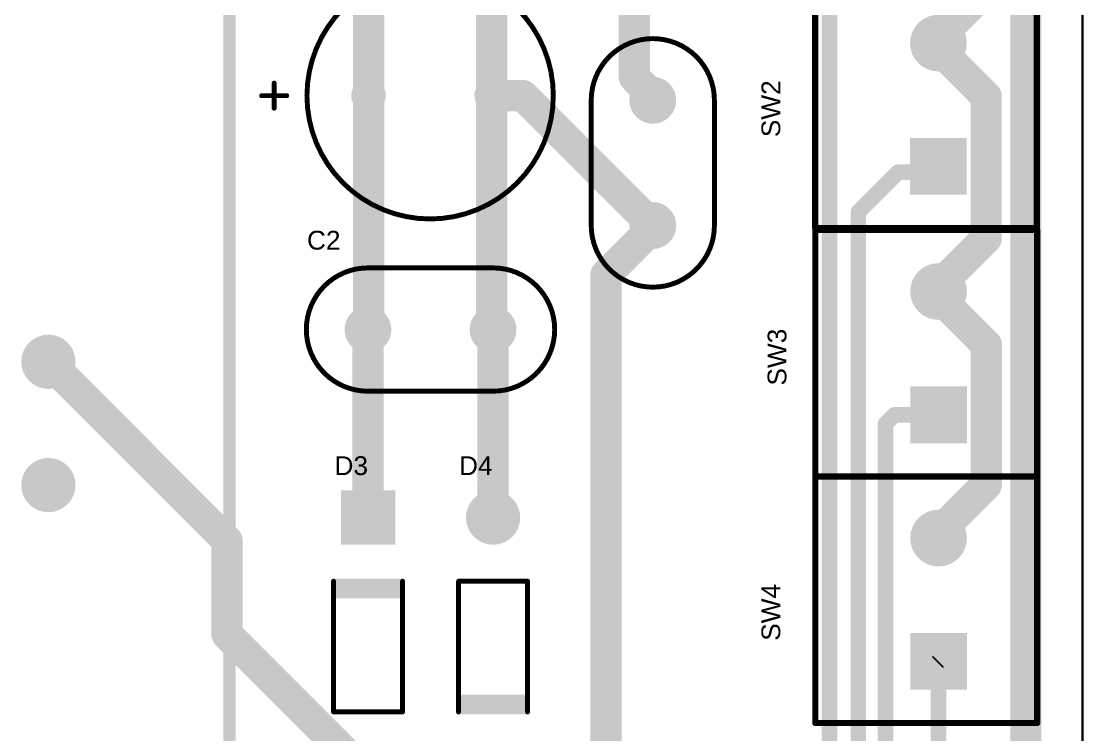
# Model space of a CAD drawing. Header units: millimetres. Extents: x 1.01 to 4.67, y 1.28 to 5.
# Drawn here: x 2.971 to 4.669, y 3.038 to 4.178 of the extents above; entities that cross this region are included whole.
import ezdxf

# ---------------------------------------------------------------- set-up
doc = ezdxf.new("R2010")
doc.units = ezdxf.units.MM
doc.header["$MEASUREMENT"] = 0
for name, color, linetype in [('BottomLayer', 5, 'Continuous'), ('BottomSolder', 6, 'Continuous'), ('Mechanical1', 6, 'Continuous'), ('MultiLayer', 9, 'Continuous'), ('PadHoleLayer', 156, 'Continuous'), ('TopLayer', 1, 'Continuous'), ('TopOverlay', 2, 'Continuous'), ('TopSolder', 216, 'Continuous')]:
    doc.layers.add(name, color=color, linetype=linetype)
doc.styles.add('Arial', font='arial.ttf', dxfattribs={"height": 0.2})

# ---------------------------------------------------------------- blocks, each defined once
blk = doc.blocks.new('HEADER_2_1')
at = {"layer": 'BottomLayer'}
blk.add_hatch(color=5, dxfattribs=at).paths.add_polyline_path([(-0.0413386, 0.0413386), (0.0413386, 0.0413386), (0.0413386, -0.0413386), (-0.0413386, -0.0413386)])
h = blk.add_hatch(color=5, dxfattribs=at)
edge = h.paths.add_edge_path()
edge.add_arc((0.1968504, 0), 0.0413386, 0, 360)
at = {"layer": 'BottomSolder'}
blk.add_hatch(color=6, dxfattribs=at).paths.add_polyline_path([(-0.0453386, 0.0453386), (0.0453386, 0.0453386), (0.0453386, -0.0453386), (-0.0453386, -0.0453386)])
h = blk.add_hatch(color=6, dxfattribs=at)
edge = h.paths.add_edge_path()
edge.add_arc((0.1968504, 0), 0.0453386, 0, 360)
at = {"layer": 'MultiLayer'}
blk.add_hatch(color=9, dxfattribs=at).paths.add_polyline_path([(-0.0413386, 0.0413386), (0.0413386, 0.0413386), (0.0413386, -0.0413386), (-0.0413386, -0.0413386)])
h = blk.add_hatch(color=9, dxfattribs=at)
edge = h.paths.add_edge_path()
edge.add_arc((0.1968504, 0), 0.0413386, 0, 360)
at = {"layer": 'PadHoleLayer'}
blk.add_hatch(color=156, dxfattribs=at).paths.add_polyline_path([(-0.02165355, 0.02165355), (0.02165355, 0.02165355), (0.02165355, -0.02165355), (-0.02165355, -0.02165355)])
h = blk.add_hatch(color=156, dxfattribs=at)
edge = h.paths.add_edge_path()
edge.add_arc((0.1968504, 0), 0.0216535, 0, 360)
at = {"layer": 'TopLayer'}
blk.add_hatch(color=1, dxfattribs=at).paths.add_polyline_path([(-0.0413386, 0.0413386), (0.0413386, 0.0413386), (0.0413386, -0.0413386), (-0.0413386, -0.0413386)])
h = blk.add_hatch(color=1, dxfattribs=at)
edge = h.paths.add_edge_path()
edge.add_arc((0.1968504, 0), 0.0413386, 0, 360)
at = {"layer": 'TopSolder'}
blk.add_hatch(color=216, dxfattribs=at).paths.add_polyline_path([(-0.0453386, 0.0453386), (0.0453386, 0.0453386), (0.0453386, -0.0453386), (-0.0453386, -0.0453386)])
h = blk.add_hatch(color=216, dxfattribs=at)
edge = h.paths.add_edge_path()
edge.add_arc((0.1968504, 0), 0.0453386, 0, 360)
at = {"layer": 'TopOverlay', "const_width": 0.01}
for points in [[(-0.0984252, 0.1968504), (-0.0984252, -0.1574803)], [(-0.0984252, 0.1968504), (0.2952756, 0.1968504)], [(0.2952756, 0.1968504), (0.2952756, -0.1574803)], [(-0.0984252, -0.1574803), (0.2952756, -0.1574803)]]:
    blk.add_lwpolyline(points, dxfattribs=at)
at = {"layer": 'TopOverlay', "const_width": 0.005}
for points in [[(-0.1009252, 0.1968504, 1), (-0.0959252, 0.1968504, 1)], [(-0.1009252, 0.1968504, 1), (-0.0959252, 0.1968504, 1)], [(0.2927756, 0.1968504, 1), (0.2977756, 0.1968504, 1)], [(0.2927756, 0.1968504, 1), (0.2977756, 0.1968504, 1)], [(-0.1009252, -0.1574803, 1), (-0.0959252, -0.1574803, 1)], [(-0.1009252, -0.1574803, 1), (-0.0959252, -0.1574803, 1)], [(0.2927756, -0.1574803, 1), (0.2977756, -0.1574803, 1)], [(0.2927756, -0.1574803, 1), (0.2977756, -0.1574803, 1)]]:
    blk.add_lwpolyline(points, format="xyb", close=True, dxfattribs=at)
blk = doc.blocks.new('HEADER_2_2')
at = {"layer": 'BottomLayer'}
blk.add_hatch(color=5, dxfattribs=at).paths.add_polyline_path([(-0.0413386, 0.0413386), (0.0413386, 0.0413386), (0.0413386, -0.0413386), (-0.0413386, -0.0413386)])
h = blk.add_hatch(color=5, dxfattribs=at)
edge = h.paths.add_edge_path()
edge.add_arc((0.1968504, 0), 0.0413386, 0, 360)
at = {"layer": 'BottomSolder'}
blk.add_hatch(color=6, dxfattribs=at).paths.add_polyline_path([(-0.0453386, 0.0453386), (0.0453386, 0.0453386), (0.0453386, -0.0453386), (-0.0453386, -0.0453386)])
h = blk.add_hatch(color=6, dxfattribs=at)
edge = h.paths.add_edge_path()
edge.add_arc((0.1968504, 0), 0.0453386, 0, 360)
at = {"layer": 'MultiLayer'}
blk.add_hatch(color=9, dxfattribs=at).paths.add_polyline_path([(-0.0413386, 0.0413386), (0.0413386, 0.0413386), (0.0413386, -0.0413386), (-0.0413386, -0.0413386)])
h = blk.add_hatch(color=9, dxfattribs=at)
edge = h.paths.add_edge_path()
edge.add_arc((0.1968504, 0), 0.0413386, 0, 360)
at = {"layer": 'PadHoleLayer'}
blk.add_hatch(color=156, dxfattribs=at).paths.add_polyline_path([(-0.02165355, 0.02165355), (0.02165355, 0.02165355), (0.02165355, -0.02165355), (-0.02165355, -0.02165355)])
h = blk.add_hatch(color=156, dxfattribs=at)
edge = h.paths.add_edge_path()
edge.add_arc((0.1968504, 0), 0.0216535, 0, 360)
at = {"layer": 'TopLayer'}
blk.add_hatch(color=1, dxfattribs=at).paths.add_polyline_path([(-0.0413386, 0.0413386), (0.0413386, 0.0413386), (0.0413386, -0.0413386), (-0.0413386, -0.0413386)])
h = blk.add_hatch(color=1, dxfattribs=at)
edge = h.paths.add_edge_path()
edge.add_arc((0.1968504, 0), 0.0413386, 0, 360)
at = {"layer": 'TopSolder'}
blk.add_hatch(color=216, dxfattribs=at).paths.add_polyline_path([(-0.0453386, 0.0453386), (0.0453386, 0.0453386), (0.0453386, -0.0453386), (-0.0453386, -0.0453386)])
h = blk.add_hatch(color=216, dxfattribs=at)
edge = h.paths.add_edge_path()
edge.add_arc((0.1968504, 0), 0.0453386, 0, 360)
at = {"layer": 'TopOverlay', "const_width": 0.01}
for points in [[(-0.0984252, 0.1968504), (0.2952756, 0.1968504)], [(-0.0984252, 0.1968504), (-0.0984252, -0.1574803)], [(0.2952756, 0.1968504), (0.2952756, -0.1574803)], [(-0.0984252, -0.1574803), (0.2952756, -0.1574803)]]:
    blk.add_lwpolyline(points, dxfattribs=at)
at = {"layer": 'TopOverlay', "const_width": 0.005}
for points in [[(-0.1009252, 0.1968504, 1), (-0.0959252, 0.1968504, 1)], [(-0.1009252, 0.1968504, 1), (-0.0959252, 0.1968504, 1)], [(0.2927756, 0.1968504, 1), (0.2977756, 0.1968504, 1)], [(0.2927756, 0.1968504, 1), (0.2977756, 0.1968504, 1)], [(-0.1009252, -0.1574803, 1), (-0.0959252, -0.1574803, 1)], [(-0.1009252, -0.1574803, 1), (-0.0959252, -0.1574803, 1)], [(0.2927756, -0.1574803, 1), (0.2977756, -0.1574803, 1)], [(0.2927756, -0.1574803, 1), (0.2977756, -0.1574803, 1)]]:
    blk.add_lwpolyline(points, format="xyb", close=True, dxfattribs=at)
blk = doc.blocks.new('HEADER_2_3')
at = {"layer": 'BottomLayer'}
blk.add_hatch(color=5, dxfattribs=at).paths.add_polyline_path([(-0.0413386, 0.0413386), (0.0413386, 0.0413386), (0.0413386, -0.0413386), (-0.0413386, -0.0413386)])
h = blk.add_hatch(color=5, dxfattribs=at)
edge = h.paths.add_edge_path()
edge.add_arc((0.1968504, 0), 0.0413386, 0, 360)
at = {"layer": 'BottomSolder'}
blk.add_hatch(color=6, dxfattribs=at).paths.add_polyline_path([(-0.0453386, 0.0453386), (0.0453386, 0.0453386), (0.0453386, -0.0453386), (-0.0453386, -0.0453386)])
h = blk.add_hatch(color=6, dxfattribs=at)
edge = h.paths.add_edge_path()
edge.add_arc((0.1968504, 0), 0.0453386, 0, 360)
at = {"layer": 'MultiLayer'}
blk.add_hatch(color=9, dxfattribs=at).paths.add_polyline_path([(-0.0413386, 0.0413386), (0.0413386, 0.0413386), (0.0413386, -0.0413386), (-0.0413386, -0.0413386)])
h = blk.add_hatch(color=9, dxfattribs=at)
edge = h.paths.add_edge_path()
edge.add_arc((0.1968504, 0), 0.0413386, 0, 360)
at = {"layer": 'PadHoleLayer'}
blk.add_hatch(color=156, dxfattribs=at).paths.add_polyline_path([(-0.02165355, 0.02165355), (0.02165355, 0.02165355), (0.02165355, -0.02165355), (-0.02165355, -0.02165355)])
h = blk.add_hatch(color=156, dxfattribs=at)
edge = h.paths.add_edge_path()
edge.add_arc((0.1968504, 0), 0.0216535, 0, 360)
at = {"layer": 'TopLayer'}
blk.add_hatch(color=1, dxfattribs=at).paths.add_polyline_path([(-0.0413386, 0.0413386), (0.0413386, 0.0413386), (0.0413386, -0.0413386), (-0.0413386, -0.0413386)])
h = blk.add_hatch(color=1, dxfattribs=at)
edge = h.paths.add_edge_path()
edge.add_arc((0.1968504, 0), 0.0413386, 0, 360)
at = {"layer": 'TopSolder'}
blk.add_hatch(color=216, dxfattribs=at).paths.add_polyline_path([(-0.0453386, 0.0453386), (0.0453386, 0.0453386), (0.0453386, -0.0453386), (-0.0453386, -0.0453386)])
h = blk.add_hatch(color=216, dxfattribs=at)
edge = h.paths.add_edge_path()
edge.add_arc((0.1968504, 0), 0.0453386, 0, 360)
at = {"layer": 'TopOverlay', "const_width": 0.01}
for points in [[(-0.0984252, 0.1968504), (0.2952756, 0.1968504)], [(-0.0984252, 0.1968504), (-0.0984252, -0.1574803)], [(0.2952756, 0.1968504), (0.2952756, -0.1574803)], [(-0.0984252, -0.1574803), (0.2952756, -0.1574803)]]:
    blk.add_lwpolyline(points, dxfattribs=at)
at = {"layer": 'TopOverlay', "const_width": 0.005}
for points in [[(-0.1009252, 0.1968504, 1), (-0.0959252, 0.1968504, 1)], [(-0.1009252, 0.1968504, 1), (-0.0959252, 0.1968504, 1)], [(0.2927756, 0.1968504, 1), (0.2977756, 0.1968504, 1)], [(0.2927756, 0.1968504, 1), (0.2977756, 0.1968504, 1)], [(-0.1009252, -0.1574803, 1), (-0.0959252, -0.1574803, 1)], [(-0.1009252, -0.1574803, 1), (-0.0959252, -0.1574803, 1)], [(0.2927756, -0.1574803, 1), (0.2977756, -0.1574803, 1)], [(0.2927756, -0.1574803, 1), (0.2977756, -0.1574803, 1)]]:
    blk.add_lwpolyline(points, format="xyb", close=True, dxfattribs=at)
blk = doc.blocks.new('TRANSFO_7')
at = {"layer": 'BottomLayer'}
h = blk.add_hatch(color=5, dxfattribs=at)
edge = h.paths.add_edge_path()
edge.add_arc((0, 0), 0.0393701, 0, 360)
h = blk.add_hatch(color=5, dxfattribs=at)
edge = h.paths.add_edge_path()
edge.add_arc((0.1968504, 0), 0.0393701, 0, 360)
at = {"layer": 'BottomSolder'}
h = blk.add_hatch(color=6, dxfattribs=at)
edge = h.paths.add_edge_path()
edge.add_arc((0, 0), 0.0433701, 0, 360)
h = blk.add_hatch(color=6, dxfattribs=at)
edge = h.paths.add_edge_path()
edge.add_arc((0.1968504, 0), 0.0433701, 0, 360)
at = {"layer": 'MultiLayer'}
h = blk.add_hatch(color=9, dxfattribs=at)
edge = h.paths.add_edge_path()
edge.add_arc((0, 0), 0.0393701, 0, 360)
h = blk.add_hatch(color=9, dxfattribs=at)
edge = h.paths.add_edge_path()
edge.add_arc((0.1968504, 0), 0.0393701, 0, 360)
at = {"layer": 'PadHoleLayer'}
h = blk.add_hatch(color=156, dxfattribs=at)
edge = h.paths.add_edge_path()
edge.add_arc((0, 0), 0.019685, 0, 360)
h = blk.add_hatch(color=156, dxfattribs=at)
edge = h.paths.add_edge_path()
edge.add_arc((0.1968504, 0), 0.019685, 0, 360)
at = {"layer": 'TopLayer'}
h = blk.add_hatch(color=1, dxfattribs=at)
edge = h.paths.add_edge_path()
edge.add_arc((0, 0), 0.0393701, 0, 360)
h = blk.add_hatch(color=1, dxfattribs=at)
edge = h.paths.add_edge_path()
edge.add_arc((0.1968504, 0), 0.0393701, 0, 360)
at = {"layer": 'TopSolder'}
h = blk.add_hatch(color=216, dxfattribs=at)
edge = h.paths.add_edge_path()
edge.add_arc((0, 0), 0.0433701, 0, 360)
h = blk.add_hatch(color=216, dxfattribs=at)
edge = h.paths.add_edge_path()
edge.add_arc((0.1968504, 0), 0.0433701, 0, 360)
at = {"layer": 'TopOverlay', "const_width": 0.019685}
blk.add_lwpolyline([(-0.496063, -0.2893701), (1.480315, -0.2893701)], dxfattribs=at)
blk = doc.blocks.new('DO_41_33')
at = {"layer": 'BottomLayer'}
h = blk.add_hatch(color=5, dxfattribs=at)
edge = h.paths.add_edge_path()
edge.add_arc((-0.2059055, 0), 0.0393701, 0, 360)
blk.add_hatch(color=5, dxfattribs=at).paths.add_polyline_path([(0.1665354, 0.0393701), (0.2452756, 0.0393701), (0.2452756, -0.0393701), (0.1665354, -0.0393701)])
at = {"layer": 'BottomSolder'}
h = blk.add_hatch(color=6, dxfattribs=at)
edge = h.paths.add_edge_path()
edge.add_arc((-0.2059055, 0), 0.0433701, 0, 360)
blk.add_hatch(color=6, dxfattribs=at).paths.add_polyline_path([(0.1625354, 0.0433701), (0.2492756, 0.0433701), (0.2492756, -0.0433701), (0.1625354, -0.0433701)])
at = {"layer": 'MultiLayer'}
h = blk.add_hatch(color=9, dxfattribs=at)
edge = h.paths.add_edge_path()
edge.add_arc((-0.2059055, 0), 0.0393701, 0, 360)
blk.add_hatch(color=9, dxfattribs=at).paths.add_polyline_path([(0.1665354, 0.0393701), (0.2452756, 0.0393701), (0.2452756, -0.0393701), (0.1665354, -0.0393701)])
at = {"layer": 'PadHoleLayer'}
h = blk.add_hatch(color=156, dxfattribs=at)
edge = h.paths.add_edge_path()
edge.add_arc((-0.2059055, 0), 0.023622, 0, 360)
h = blk.add_hatch(color=156, dxfattribs=at)
edge = h.paths.add_edge_path()
edge.add_arc((0.2059055, 0), 0.023622, 0, 360)
at = {"layer": 'TopLayer'}
h = blk.add_hatch(color=1, dxfattribs=at)
edge = h.paths.add_edge_path()
edge.add_arc((-0.2059055, 0), 0.0393701, 0, 360)
blk.add_hatch(color=1, dxfattribs=at).paths.add_polyline_path([(0.1665354, 0.0393701), (0.2452756, 0.0393701), (0.2452756, -0.0393701), (0.1665354, -0.0393701)])
at = {"layer": 'TopOverlay'}
blk.add_hatch(color=2, dxfattribs=at).paths.add_polyline_path([(0.0767669, -0.0551223), (0.1082629, -0.0551223), (0.1082629, 0.0551139), (0.0767669, 0.0551139)])
at = {"layer": 'TopSolder'}
h = blk.add_hatch(color=216, dxfattribs=at)
edge = h.paths.add_edge_path()
edge.add_arc((-0.2059055, 0), 0.0433701, 0, 360)
blk.add_hatch(color=216, dxfattribs=at).paths.add_polyline_path([(0.1625354, 0.0433701), (0.2492756, 0.0433701), (0.2492756, -0.0433701), (0.1625354, -0.0433701)])
at = {"layer": 'TopOverlay', "const_width": 0.007874}
for points in [[(-0.1043307, -0.0551181), (-0.1043307, 0.0551181)], [(0.1043307, 0.0551181), (-0.1043307, 0.0551181)], [(0.1043307, -0.0551181), (-0.1043307, -0.0551181)]]:
    blk.add_lwpolyline(points, dxfattribs=at)
at = {"layer": 'TopOverlay', "const_width": 0.003937}
for points in [[(-0.1062992, 0.0551181, 1), (-0.1023622, 0.0551181, 1)], [(-0.1062992, 0.0551181, 1), (-0.1023622, 0.0551181, 1)], [(0.1023622, 0.0551181, 1), (0.1062992, 0.0551181, 1)], [(-0.1062992, -0.0551181, 1), (-0.1023622, -0.0551181, 1)], [(-0.1062992, -0.0551181, 1), (-0.1023622, -0.0551181, 1)], [(0.1023622, -0.0551181, 1), (0.1062992, -0.0551181, 1)]]:
    blk.add_lwpolyline(points, format="xyb", close=True, dxfattribs=at)
blk = doc.blocks.new('DO_41_34')
at = {"layer": 'BottomLayer'}
h = blk.add_hatch(color=5, dxfattribs=at)
edge = h.paths.add_edge_path()
edge.add_arc((-0.2059055, 0), 0.0393701, 0, 360)
blk.add_hatch(color=5, dxfattribs=at).paths.add_polyline_path([(0.1665354, 0.0393701), (0.2452756, 0.0393701), (0.2452756, -0.0393701), (0.1665354, -0.0393701)])
at = {"layer": 'BottomSolder'}
h = blk.add_hatch(color=6, dxfattribs=at)
edge = h.paths.add_edge_path()
edge.add_arc((-0.2059055, 0), 0.0433701, 0, 360)
blk.add_hatch(color=6, dxfattribs=at).paths.add_polyline_path([(0.1625354, 0.0433701), (0.2492756, 0.0433701), (0.2492756, -0.0433701), (0.1625354, -0.0433701)])
at = {"layer": 'MultiLayer'}
h = blk.add_hatch(color=9, dxfattribs=at)
edge = h.paths.add_edge_path()
edge.add_arc((-0.2059055, 0), 0.0393701, 0, 360)
blk.add_hatch(color=9, dxfattribs=at).paths.add_polyline_path([(0.1665354, 0.0393701), (0.2452756, 0.0393701), (0.2452756, -0.0393701), (0.1665354, -0.0393701)])
at = {"layer": 'PadHoleLayer'}
h = blk.add_hatch(color=156, dxfattribs=at)
edge = h.paths.add_edge_path()
edge.add_arc((-0.2059055, 0), 0.023622, 0, 360)
h = blk.add_hatch(color=156, dxfattribs=at)
edge = h.paths.add_edge_path()
edge.add_arc((0.2059055, 0), 0.023622, 0, 360)
at = {"layer": 'TopLayer'}
h = blk.add_hatch(color=1, dxfattribs=at)
edge = h.paths.add_edge_path()
edge.add_arc((-0.2059055, 0), 0.0393701, 0, 360)
blk.add_hatch(color=1, dxfattribs=at).paths.add_polyline_path([(0.1665354, 0.0393701), (0.2452756, 0.0393701), (0.2452756, -0.0393701), (0.1665354, -0.0393701)])
at = {"layer": 'TopOverlay'}
blk.add_hatch(color=2, dxfattribs=at).paths.add_polyline_path([(0.0767717, -0.0551201), (0.1082677, -0.0551201), (0.1082677, 0.0551161), (0.0767717, 0.0551161)])
at = {"layer": 'TopSolder'}
h = blk.add_hatch(color=216, dxfattribs=at)
edge = h.paths.add_edge_path()
edge.add_arc((-0.2059055, 0), 0.0433701, 0, 360)
blk.add_hatch(color=216, dxfattribs=at).paths.add_polyline_path([(0.1625354, 0.0433701), (0.2492756, 0.0433701), (0.2492756, -0.0433701), (0.1625354, -0.0433701)])
at = {"layer": 'TopOverlay', "const_width": 0.007874}
for points in [[(-0.1043307, 0.0551181), (-0.1043307, -0.0551181)], [(-0.1043307, 0.0551181), (0.1043307, 0.0551181)], [(-0.1043307, -0.0551181), (0.1043307, -0.0551181)]]:
    blk.add_lwpolyline(points, dxfattribs=at)
at = {"layer": 'TopOverlay', "const_width": 0.003937}
for points in [[(-0.1062992, 0.0551181, 1), (-0.1023622, 0.0551181, 1)], [(-0.1062992, 0.0551181, 1), (-0.1023622, 0.0551181, 1)], [(0.1023622, 0.0551181, 1), (0.1062992, 0.0551181, 1)], [(-0.1062992, -0.0551181, 1), (-0.1023622, -0.0551181, 1)], [(-0.1062992, -0.0551181, 1), (-0.1023622, -0.0551181, 1)], [(0.1023622, -0.0551181, 1), (0.1062992, -0.0551181, 1)]]:
    blk.add_lwpolyline(points, format="xyb", close=True, dxfattribs=at)
blk = doc.blocks.new('CAPACITOR_100PF_37')
at = {"layer": 'BottomLayer'}
h = blk.add_hatch(color=5, dxfattribs=at)
edge = h.paths.add_edge_path()
edge.add_arc((0, 0), 0.0334645, 0, 360)
h = blk.add_hatch(color=5, dxfattribs=at)
edge = h.paths.add_edge_path()
edge.add_arc((0.2, 0), 0.0334645, 0, 360)
at = {"layer": 'BottomSolder'}
h = blk.add_hatch(color=6, dxfattribs=at)
edge = h.paths.add_edge_path()
edge.add_arc((0, 0), 0.0374645, 0, 360)
h = blk.add_hatch(color=6, dxfattribs=at)
edge = h.paths.add_edge_path()
edge.add_arc((0.2, 0), 0.0374645, 0, 360)
at = {"layer": 'MultiLayer'}
h = blk.add_hatch(color=9, dxfattribs=at)
edge = h.paths.add_edge_path()
edge.add_arc((0, 0), 0.0334645, 0, 360)
h = blk.add_hatch(color=9, dxfattribs=at)
edge = h.paths.add_edge_path()
edge.add_arc((0.2, 0), 0.0334645, 0, 360)
at = {"layer": 'PadHoleLayer'}
h = blk.add_hatch(color=156, dxfattribs=at)
edge = h.paths.add_edge_path()
edge.add_arc((0, 0), 0.0137795, 0, 360)
h = blk.add_hatch(color=156, dxfattribs=at)
edge = h.paths.add_edge_path()
edge.add_arc((0.2, 0), 0.0137795, 0, 360)
at = {"layer": 'TopLayer'}
h = blk.add_hatch(color=1, dxfattribs=at)
edge = h.paths.add_edge_path()
edge.add_arc((0, 0), 0.0334645, 0, 360)
h = blk.add_hatch(color=1, dxfattribs=at)
edge = h.paths.add_edge_path()
edge.add_arc((0.2, 0), 0.0334645, 0, 360)
at = {"layer": 'TopSolder'}
h = blk.add_hatch(color=216, dxfattribs=at)
edge = h.paths.add_edge_path()
edge.add_arc((0, 0), 0.0374645, 0, 360)
h = blk.add_hatch(color=216, dxfattribs=at)
edge = h.paths.add_edge_path()
edge.add_arc((0.2, 0), 0.0374645, 0, 360)
at = {"layer": 'TopOverlay', "const_width": 0.007874}
for points in [[(0, -0.0984252, -0.9999999999999999), (0, 0.0984252)], [(0.2, 0.0984252, -0.9999999999999999), (0.2, -0.0984252)]]:
    blk.add_lwpolyline(points, format="xyb", dxfattribs=at)
for points in [[(0, 0.0984252), (0.2, 0.0984252)], [(0, -0.0984252), (0.2, -0.0984252)]]:
    blk.add_lwpolyline(points, dxfattribs=at)
at = {"layer": 'TopOverlay', "const_width": 0.003937}
for points in [[(-0.0019685, 0.0984252, 1), (0.0019685, 0.0984252, 1)], [(-0.0019685, 0.0984252, 1), (0.0019685, 0.0984252, 1)], [(0.1980315, 0.0984252, 1), (0.2019685, 0.0984252, 1)], [(0.1980315, 0.0984252, 1), (0.2019685, 0.0984252, 1)], [(-0.0019685, -0.0984252, 1), (0.0019685, -0.0984252, 1)], [(-0.0019685, -0.0984252, 1), (0.0019685, -0.0984252, 1)], [(0.1980315, -0.0984252, 1), (0.2019685, -0.0984252, 1)], [(0.1980315, -0.0984252, 1), (0.2019685, -0.0984252, 1)]]:
    blk.add_lwpolyline(points, format="xyb", close=True, dxfattribs=at)
blk = doc.blocks.new('CAPACITOR_100PF_38')
at = {"layer": 'BottomLayer'}
h = blk.add_hatch(color=5, dxfattribs=at)
edge = h.paths.add_edge_path()
edge.add_arc((0, 0), 0.0334645, 0, 360)
h = blk.add_hatch(color=5, dxfattribs=at)
edge = h.paths.add_edge_path()
edge.add_arc((0.2, 0), 0.0334645, 0, 360)
at = {"layer": 'BottomSolder'}
h = blk.add_hatch(color=6, dxfattribs=at)
edge = h.paths.add_edge_path()
edge.add_arc((0, 0), 0.0374645, 0, 360)
h = blk.add_hatch(color=6, dxfattribs=at)
edge = h.paths.add_edge_path()
edge.add_arc((0.2, 0), 0.0374645, 0, 360)
at = {"layer": 'MultiLayer'}
h = blk.add_hatch(color=9, dxfattribs=at)
edge = h.paths.add_edge_path()
edge.add_arc((0, 0), 0.0334645, 0, 360)
h = blk.add_hatch(color=9, dxfattribs=at)
edge = h.paths.add_edge_path()
edge.add_arc((0.2, 0), 0.0334645, 0, 360)
at = {"layer": 'PadHoleLayer'}
h = blk.add_hatch(color=156, dxfattribs=at)
edge = h.paths.add_edge_path()
edge.add_arc((0, 0), 0.0137795, 0, 360)
h = blk.add_hatch(color=156, dxfattribs=at)
edge = h.paths.add_edge_path()
edge.add_arc((0.2, 0), 0.0137795, 0, 360)
at = {"layer": 'TopLayer'}
h = blk.add_hatch(color=1, dxfattribs=at)
edge = h.paths.add_edge_path()
edge.add_arc((0, 0), 0.0334645, 0, 360)
h = blk.add_hatch(color=1, dxfattribs=at)
edge = h.paths.add_edge_path()
edge.add_arc((0.2, 0), 0.0334645, 0, 360)
at = {"layer": 'TopSolder'}
h = blk.add_hatch(color=216, dxfattribs=at)
edge = h.paths.add_edge_path()
edge.add_arc((0, 0), 0.0374645, 0, 360)
h = blk.add_hatch(color=216, dxfattribs=at)
edge = h.paths.add_edge_path()
edge.add_arc((0.2, 0), 0.0374645, 0, 360)
at = {"layer": 'TopOverlay', "const_width": 0.007874}
for points in [[(0, -0.0984252, -0.9999999999999999), (0, 0.0984252)], [(0.2, 0.0984252, -0.9999999999999999), (0.2, -0.0984252)]]:
    blk.add_lwpolyline(points, format="xyb", dxfattribs=at)
for points in [[(0.2, 0.0984252), (0, 0.0984252)], [(0.2, -0.0984252), (0, -0.0984252)]]:
    blk.add_lwpolyline(points, dxfattribs=at)
at = {"layer": 'TopOverlay', "const_width": 0.003937}
for points in [[(-0.0019685, 0.0984252, 1), (0.0019685, 0.0984252, 1)], [(-0.0019685, 0.0984252, 1), (0.0019685, 0.0984252, 1)], [(0.1980315, 0.0984252, 1), (0.2019685, 0.0984252, 1)], [(0.1980315, 0.0984252, 1), (0.2019685, 0.0984252, 1)], [(-0.0019685, -0.0984252, 1), (0.0019685, -0.0984252, 1)], [(-0.0019685, -0.0984252, 1), (0.0019685, -0.0984252, 1)], [(0.1980315, -0.0984252, 1), (0.2019685, -0.0984252, 1)], [(0.1980315, -0.0984252, 1), (0.2019685, -0.0984252, 1)]]:
    blk.add_lwpolyline(points, format="xyb", close=True, dxfattribs=at)
blk = doc.blocks.new('CAPACITROR_1000UF_39')
at = {"layer": 'BottomLayer'}
h = blk.add_hatch(color=5, dxfattribs=at)
edge = h.paths.add_edge_path()
edge.add_arc((0, 0), 0.023622, 0, 360)
h = blk.add_hatch(color=5, dxfattribs=at)
edge = h.paths.add_edge_path()
edge.add_arc((0.1968504, 0), 0.023622, 0, 360)
at = {"layer": 'BottomSolder'}
h = blk.add_hatch(color=6, dxfattribs=at)
edge = h.paths.add_edge_path()
edge.add_arc((0, 0), 0.027622, 0, 360)
h = blk.add_hatch(color=6, dxfattribs=at)
edge = h.paths.add_edge_path()
edge.add_arc((0.1968504, 0), 0.027622, 0, 360)
at = {"layer": 'MultiLayer'}
h = blk.add_hatch(color=9, dxfattribs=at)
edge = h.paths.add_edge_path()
edge.add_arc((0, 0), 0.023622, 0, 360)
h = blk.add_hatch(color=9, dxfattribs=at)
edge = h.paths.add_edge_path()
edge.add_arc((0.1968504, 0), 0.023622, 0, 360)
at = {"layer": 'PadHoleLayer'}
h = blk.add_hatch(color=156, dxfattribs=at)
edge = h.paths.add_edge_path()
edge.add_arc((0, 0), 0.0137795, 0, 360)
h = blk.add_hatch(color=156, dxfattribs=at)
edge = h.paths.add_edge_path()
edge.add_arc((0.1968504, 0), 0.0137795, 0, 360)
at = {"layer": 'TopLayer'}
h = blk.add_hatch(color=1, dxfattribs=at)
edge = h.paths.add_edge_path()
edge.add_arc((0, 0), 0.023622, 0, 360)
h = blk.add_hatch(color=1, dxfattribs=at)
edge = h.paths.add_edge_path()
edge.add_arc((0.1968504, 0), 0.023622, 0, 360)
at = {"layer": 'TopSolder'}
h = blk.add_hatch(color=216, dxfattribs=at)
edge = h.paths.add_edge_path()
edge.add_arc((0, 0), 0.027622, 0, 360)
h = blk.add_hatch(color=216, dxfattribs=at)
edge = h.paths.add_edge_path()
edge.add_arc((0.1968504, 0), 0.027622, 0, 360)
at = {"layer": 'TopOverlay'}
for points, const_width in [([(0.2952756, 0, 1), (-0.0984252, 0, 1)], 0.007874), ([(0.3456693, 0.02, 1), (0.3496063, 0.02, 1)], 0.003937), ([(-0.1003937, 0, 1), (-0.0964567, 0, 1)], 0.003937), ([(0.2933071, 0, 1), (0.2972441, 0, 1)], 0.003937), ([(0.3256693, 0, 1), (0.3296063, 0, 1)], 0.003937), ([(0.3656693, 0, 1), (0.3696063, 0, 1)], 0.003937), ([(0.3456693, -0.02, 1), (0.3496063, -0.02, 1)], 0.003937)]:
    blk.add_lwpolyline(points, format="xyb", close=True, dxfattribs=dict(at, const_width=const_width))
at = {"layer": 'TopOverlay', "const_width": 0.007874}
for points in [[(0.3476378, 0.02), (0.3476378, -0.02)], [(0.3676378, 0), (0.3276378, 0)]]:
    blk.add_lwpolyline(points, dxfattribs=at)

msp = doc.modelspace()

# ---------------------------------------------------------------- linework, layer by layer
at = {"layer": 'BottomLayer'}
for points, const_width in [([(4.5767717, 2.9673229), (4.5767717, 4.5698819)], 0.05), ([(3.9511092, 4.0882595), (3.9511092, 4.3978227)], 0.05), ([(3.526356, 4.058744), (3.526356, 4.3808809)], 0.05), ([(3.7232064, 4.058744), (3.7232064, 4.3871197)], 0.05), ([(4.4370079, 4.151559), (4.5123622, 4.2269133)], 0.05), ([(4.2627953, 2.9173229), (4.2627953, 4.2312993)], 0.025), ([(4.4370079, 4.1427166), (4.4370079, 4.151559)], 0.05), ([(4.4370079, 4.1338742), (4.4370079, 4.1427166)], 0.05), ([(4.4370079, 4.1338742), (4.5133465, 4.0575356)], 0.05), ([(3.9511092, 4.0882595), (3.980637, 4.0587317)], 0.05), ([(3.526356, 3.6862964), (3.526356, 4.058744)], 0.05), ([(3.7232064, 4.058744), (3.7733377, 4.058744)], 0.05), ([(3.7232064, 3.6875212), (3.7232064, 4.058744)], 0.05), ([(3.7733377, 4.058744), (3.980637, 3.8514447)], 0.05), ([(3.980637, 4.0514447), (3.980637, 4.0587317)], 0.04), ([(4.5133465, 3.8310112), (4.5133465, 4.0575356)], 0.05), ([(4.4279321, 3.9367904), (4.4370079, 3.9458662)], 0.025), ([(4.3090551, 3.8730315), (4.372814, 3.9367904)], 0.025), ([(4.372814, 3.9367904), (4.4279321, 3.9367904)], 0.025), ([(4.3090551, 2.9055118), (4.3090551, 3.8730315)], 0.025), ([(4.4372614, 3.7549261), (4.5133465, 3.8310112)], 0.05), ([(4.4372614, 3.7460837), (4.4372614, 3.7549261)], 0.05), ([(4.4372614, 3.7372413), (4.4372614, 3.7460837)], 0.05), ([(4.4372614, 3.7372413), (4.5136, 3.6609027)], 0.05), ([(3.5253936, 3.685334), (3.526356, 3.6862964)], 0.05), ([(3.5253936, 3.685334), (3.525492, 3.6852356)], 0.05), ([(3.525492, 3.3851379), (3.525492, 3.6852356)], 0.05), ([(3.7232064, 3.6875212), (3.7253936, 3.685334)], 0.05), ([(3.7253936, 3.685334), (3.7253937, 3.6853339)], 0.05), ([(3.7253937, 3.3850396), (3.7253937, 3.6853339)], 0.05), ([(4.5136, 3.437564), (4.5136, 3.6609027)], 0.05), ([(3.0147638, 3.6338582), (3.3001969, 3.3484251)], 0.05), ([(4.3523622, 3.5345886), (4.3670069, 3.5492333)], 0.025), ([(4.3670069, 3.5492333), (4.4372614, 3.5492333)], 0.025), ([(4.3523622, 2.8966535), (4.3523622, 3.5345886)], 0.025), ([(4.4372614, 3.3612254), (4.5136, 3.437564)], 0.05), ([(3.525492, 3.3851379), (3.5255905, 3.3850394)], 0.05), ([(3.7253937, 3.3850396), (3.7253938, 3.3850395)], 0.05), ([(4.4372614, 3.352383), (4.4372614, 3.3612254)], 0.05), ([(3.3001969, 3.198622), (3.3001969, 3.3484251)], 0.05), ([(3.3001969, 3.198622), (3.5255905, 2.9732284)], 0.05), ([(4.4372614, 2.9274188), (4.4372614, 3.1555326)], 0.025)]:
    msp.add_lwpolyline(points, dxfattribs=dict(at, const_width=const_width))
for points, const_width in [([(4.4245079, 4.151559, 1), (4.4495079, 4.151559, 1)], 0.025), ([(4.4245079, 4.151559, 1), (4.4495079, 4.151559, 1)], 0.025), ([(4.4245079, 4.1427166, 1), (4.4495079, 4.1427166, 1)], 0.025), ([(4.4245079, 4.1427166, 1), (4.4495079, 4.1427166, 1)], 0.025), ([(4.4245079, 4.1338742, 1), (4.4495079, 4.1338742, 1)], 0.025), ([(4.4245079, 4.1338742, 1), (4.4495079, 4.1338742, 1)], 0.025), ([(3.9386092, 4.0882595, 1), (3.9636092, 4.0882595, 1)], 0.025), ([(3.9386092, 4.0882595, 1), (3.9636092, 4.0882595, 1)], 0.025), ([(3.513856, 4.058744, 1), (3.538856, 4.058744, 1)], 0.025), ([(3.513856, 4.058744, 1), (3.538856, 4.058744, 1)], 0.025), ([(3.7107064, 4.058744, 1), (3.7357064, 4.058744, 1)], 0.025), ([(3.7107064, 4.058744, 1), (3.7357064, 4.058744, 1)], 0.025), ([(3.7107064, 4.058744, 1), (3.7357064, 4.058744, 1)], 0.025), ([(3.7608377, 4.058744, 1), (3.7858377, 4.058744, 1)], 0.025), ([(3.7608377, 4.058744, 1), (3.7858377, 4.058744, 1)], 0.025), ([(3.968137, 4.0587317, 1), (3.993137, 4.0587317, 1)], 0.025), ([(3.970637, 4.0587317, 1), (3.990637, 4.0587317, 1)], 0.02), ([(4.5008465, 4.0575356, 1), (4.5258465, 4.0575356, 1)], 0.025), ([(4.5008465, 4.0575356, 1), (4.5258465, 4.0575356, 1)], 0.025), ([(3.970637, 4.0514447, 1), (3.990637, 4.0514447, 1)], 0.02), ([(4.4307579, 3.9458662, 1), (4.4432579, 3.9458662, 1)], 0.0125), ([(4.366564, 3.9367904, 1), (4.379064, 3.9367904, 1)], 0.0125), ([(4.366564, 3.9367904, 1), (4.379064, 3.9367904, 1)], 0.0125), ([(4.4216821, 3.9367904, 1), (4.4341821, 3.9367904, 1)], 0.0125), ([(4.4216821, 3.9367904, 1), (4.4341821, 3.9367904, 1)], 0.0125), ([(3.968137, 3.8514447, 1), (3.993137, 3.8514447, 1)], 0.025), ([(4.3028051, 3.8730315, 1), (4.3153051, 3.8730315, 1)], 0.0125), ([(4.3028051, 3.8730315, 1), (4.3153051, 3.8730315, 1)], 0.0125), ([(4.5008465, 3.8310112, 1), (4.5258465, 3.8310112, 1)], 0.025), ([(4.5008465, 3.8310112, 1), (4.5258465, 3.8310112, 1)], 0.025), ([(4.4247614, 3.7549261, 1), (4.4497614, 3.7549261, 1)], 0.025), ([(4.4247614, 3.7549261, 1), (4.4497614, 3.7549261, 1)], 0.025), ([(4.4247614, 3.7460837, 1), (4.4497614, 3.7460837, 1)], 0.025), ([(4.4247614, 3.7460837, 1), (4.4497614, 3.7460837, 1)], 0.025), ([(4.4247614, 3.7372413, 1), (4.4497614, 3.7372413, 1)], 0.025), ([(4.4247614, 3.7372413, 1), (4.4497614, 3.7372413, 1)], 0.025), ([(3.5128936, 3.685334, 1), (3.5378936, 3.685334, 1)], 0.025), ([(3.5128936, 3.685334, 1), (3.5378936, 3.685334, 1)], 0.025), ([(3.512992, 3.6852356, 1), (3.537992, 3.6852356, 1)], 0.025), ([(3.512992, 3.6852356, 1), (3.537992, 3.6852356, 1)], 0.025), ([(3.513856, 3.6862964, 1), (3.538856, 3.6862964, 1)], 0.025), ([(3.513856, 3.6862964, 1), (3.538856, 3.6862964, 1)], 0.025), ([(3.7107064, 3.6875212, 1), (3.7357064, 3.6875212, 1)], 0.025), ([(3.7107064, 3.6875212, 1), (3.7357064, 3.6875212, 1)], 0.025), ([(3.7128936, 3.685334, 1), (3.7378936, 3.685334, 1)], 0.025), ([(3.7128936, 3.685334, 1), (3.7378936, 3.685334, 1)], 0.025), ([(3.7128937, 3.6853339, 1), (3.7378937, 3.6853339, 1)], 0.025), ([(3.7128937, 3.6853339, 1), (3.7378937, 3.6853339, 1)], 0.025), ([(4.5011, 3.6609027, 1), (4.5261, 3.6609027, 1)], 0.025), ([(4.5011, 3.6609027, 1), (4.5261, 3.6609027, 1)], 0.025), ([(3.0022638, 3.6338582, 1), (3.0272638, 3.6338582, 1)], 0.025), ([(4.3607569, 3.5492333, 1), (4.3732569, 3.5492333, 1)], 0.0125), ([(4.3607569, 3.5492333, 1), (4.3732569, 3.5492333, 1)], 0.0125), ([(4.4310114, 3.5492333, 1), (4.4435114, 3.5492333, 1)], 0.0125), ([(4.3461122, 3.5345886, 1), (4.3586122, 3.5345886, 1)], 0.0125), ([(4.3461122, 3.5345886, 1), (4.3586122, 3.5345886, 1)], 0.0125), ([(4.5011, 3.437564, 1), (4.5261, 3.437564, 1)], 0.025), ([(4.5011, 3.437564, 1), (4.5261, 3.437564, 1)], 0.025), ([(3.512992, 3.3851379, 1), (3.537992, 3.3851379, 1)], 0.025), ([(3.512992, 3.3851379, 1), (3.537992, 3.3851379, 1)], 0.025), ([(3.5130905, 3.3850394, 1), (3.5380905, 3.3850394, 1)], 0.025), ([(3.7128937, 3.3850396, 1), (3.7378937, 3.3850396, 1)], 0.025), ([(3.7128937, 3.3850396, 1), (3.7378937, 3.3850396, 1)], 0.025), ([(3.7128938, 3.3850395, 1), (3.7378938, 3.3850395, 1)], 0.025), ([(4.4247614, 3.3612254, 1), (4.4497614, 3.3612254, 1)], 0.025), ([(4.4247614, 3.3612254, 1), (4.4497614, 3.3612254, 1)], 0.025), ([(3.2876969, 3.3484251, 1), (3.3126969, 3.3484251, 1)], 0.025), ([(3.2876969, 3.3484251, 1), (3.3126969, 3.3484251, 1)], 0.025), ([(4.4247614, 3.352383, 1), (4.4497614, 3.352383, 1)], 0.025), ([(3.2876969, 3.198622, 1), (3.3126969, 3.198622, 1)], 0.025), ([(3.2876969, 3.198622, 1), (3.3126969, 3.198622, 1)], 0.025), ([(4.4310114, 3.1555326, 1), (4.4435114, 3.1555326, 1)], 0.0125)]:
    msp.add_lwpolyline(points, format="xyb", close=True, dxfattribs=dict(at, const_width=const_width))
at = {"layer": 'Mechanical1', "const_width": 0.003937}
for points in [[(4.6673229, 4.0770178), (4.6673229, 5.0029528)], [(4.6673229, 4.0770178), (4.667323, 2.2153053)]]:
    msp.add_lwpolyline(points, dxfattribs=at)
at = {"layer": 'Mechanical1', "const_width": 0.0019685}
msp.add_lwpolyline([(4.6663387, 4.0770178, 1), (4.6683071, 4.0770178, 1)], format="xyb", close=True, dxfattribs=at)
msp.add_lwpolyline([(4.6663387, 4.0770178, 1), (4.6683071, 4.0770178, 1)], format="xyb", close=True, dxfattribs=at)
at = {"layer": 'TopLayer'}
for points, const_width in [([(4.4301181, 3.9389764), (4.4370079, 3.9458662)], 0.025), ([(3.9058336, 3.7728561), (3.980637, 3.8476595)], 0.05), ([(3.980637, 3.8476595), (3.980637, 3.8514447)], 0.05), ([(3.9058336, 2.9641104), (3.9058336, 3.7728561)], 0.05), ([(4.4353081, 3.1535793), (4.4372614, 3.1555326)], 0.025)]:
    msp.add_lwpolyline(points, dxfattribs=dict(at, const_width=const_width))
for points, const_width in [([(4.4307579, 3.9458662, 1), (4.4432579, 3.9458662, 1)], 0.0125), ([(4.4238681, 3.9389764, 1), (4.4363681, 3.9389764, 1)], 0.0125), ([(3.968137, 3.8514447, 1), (3.993137, 3.8514447, 1)], 0.025), ([(3.968137, 3.8476595, 1), (3.993137, 3.8476595, 1)], 0.025), ([(3.968137, 3.8476595, 1), (3.993137, 3.8476595, 1)], 0.025), ([(3.8933336, 3.7728561, 1), (3.9183336, 3.7728561, 1)], 0.025), ([(3.8933336, 3.7728561, 1), (3.9183336, 3.7728561, 1)], 0.025), ([(4.4290581, 3.1535793, 1), (4.4415581, 3.1535793, 1)], 0.0125), ([(4.4310114, 3.1555326, 1), (4.4435114, 3.1555326, 1)], 0.0125)]:
    msp.add_lwpolyline(points, format="xyb", close=True, dxfattribs=dict(at, const_width=const_width))

# ---------------------------------------------------------------- block references
for name, p, rotation in [('TRANSFO_7', (3.0147638, 3.4370078), 90), ('CAPACITROR_1000UF_39', (3.7232064, 4.058744), 180), ('HEADER_2_3', (4.4370079, 3.9458662), 90), ('CAPACITOR_100PF_37', (3.980637, 3.8514447), 90), ('HEADER_2_2', (4.4372614, 3.5492333), 90), ('CAPACITOR_100PF_38', (3.7253936, 3.685334), 180), ('HEADER_2_1', (4.4372614, 3.1555326), 90), ('DO_41_34', (3.5255905, 3.1791339), 90), ('DO_41_33', (3.7253938, 3.179134), 270)]:
    msp.add_blockref(name, p, dxfattribs=dict(rotation=rotation))

# ---------------------------------------------------------------- texts
at = {"layer": 'TopOverlay', "style": 'Arial'}
for s, p in [('SW2', (4.1842865, 3.9924934)), ('SW3', (4.194129, 3.5958398)), ('SW4', (4.1842865, 3.1883595))]:
    msp.add_text(s, height=0.03, rotation=90, dxfattribs=at).set_placement(p)
for s, p in [('C2', (3.428, 3.813)), ('D3', (3.472, 3.453)), ('D4', (3.671, 3.453))]:
    msp.add_text(s, height=0.03, dxfattribs=at).set_placement(p)

doc.saveas('drawing.dxf')
